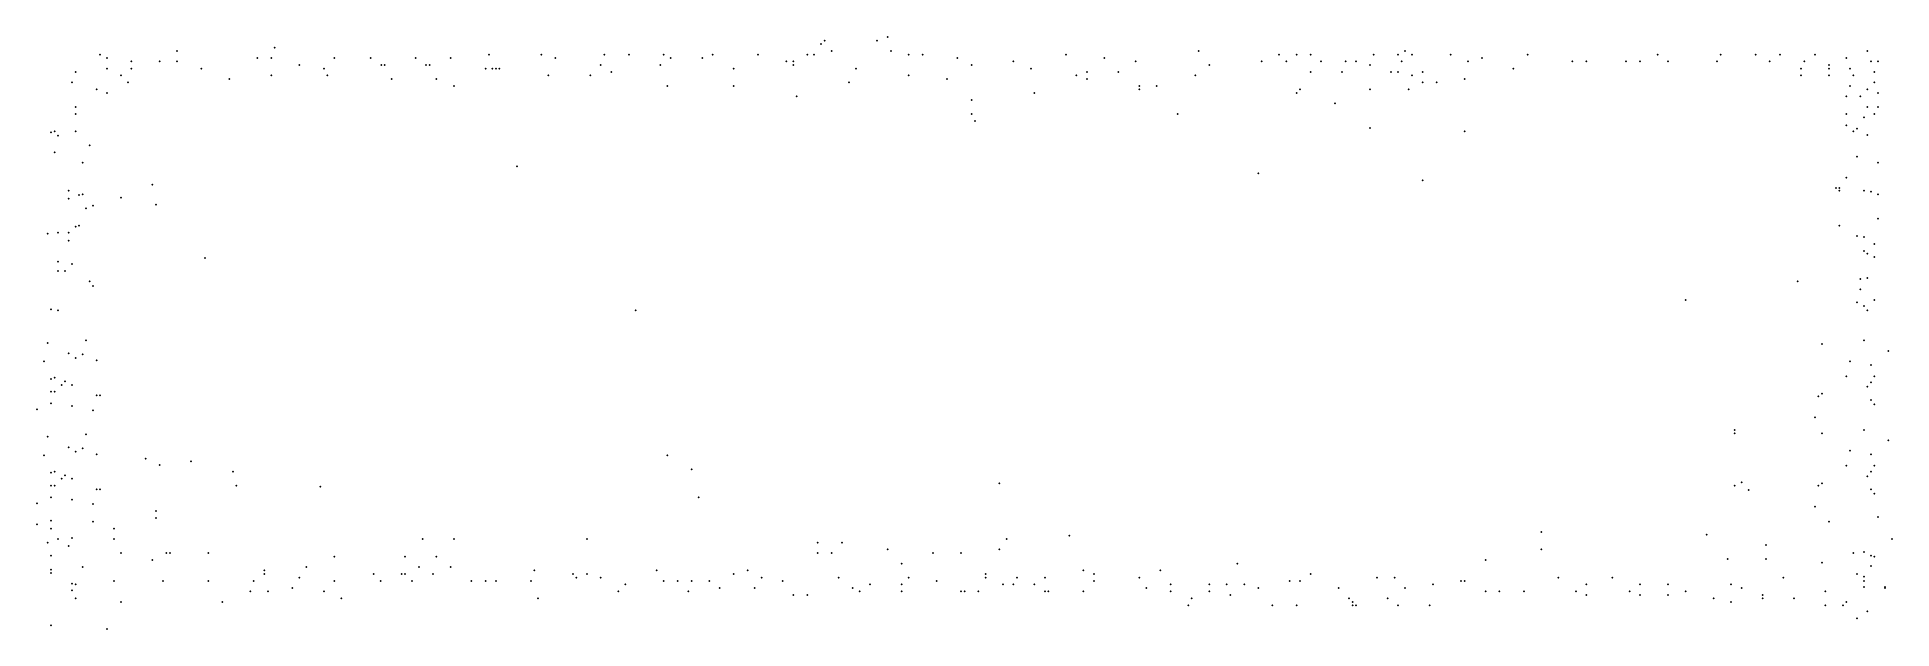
# Model space of a CAD drawing. Extents: x 78.01 to 79.65, y 38.8 to 39.32.
import ezdxf

# ---------------------------------------------------------------- set-up
doc = ezdxf.new("R2010")
doc.units = 0
doc.header["$LTSCALE"] = 0.5
doc.header["$MEASUREMENT"] = 0
doc.layers.get('0').update_dxf_attribs({"linetype": 'CONTINUOUS'})

msp = doc.modelspace()

# ---------------------------------------------------------------- linework, layer by layer
for p in [(78.7619, 39.3183), (78.0681, 39.3029), (78.0743, 39.2998), (78.1359, 39.306), (78.2067, 39.2998), (78.219, 39.2998), (78.2221, 39.3091), (78.2745, 39.2998), (78.3066, 39.2998), (78.3461, 39.2998), (78.3769, 39.2998), (78.4108, 39.3029), (78.457, 39.3029), (78.4693, 39.2998), (78.5124, 39.3029), (78.534, 39.3029), (78.5648, 39.3029), (78.5709, 39.2998), (78.5987, 39.2998), (78.6079, 39.3029), (78.6479, 39.3029), (78.6911, 39.3029), (78.6972, 39.3029), (78.7034, 39.3122), (78.7065, 39.3152), (78.7126, 39.306), (78.7527, 39.3152), (78.765, 39.306), (78.7804, 39.3029), (78.7927, 39.3029), (78.8235, 39.2998), (78.919, 39.3029), (78.9529, 39.2998), (79.0361, 39.306), (79.1069, 39.3029), (79.1223, 39.3029), (79.1347, 39.3029), (79.1901, 39.3029), (79.2117, 39.3029), (79.2178, 39.306), (79.224, 39.3029), (79.2579, 39.3029), (79.2856, 39.2998), (79.3257, 39.3029), (79.4403, 39.3029), (79.4958, 39.3029), (79.5266, 39.3029), (79.5482, 39.3029), (79.579, 39.3029), (79.6067, 39.2998), (79.6252, 39.306), (78.0465, 39.2875), (78.0743, 39.2906), (78.0866, 39.2845), (78.0958, 39.2968), (78.0958, 39.2906), (78.1205, 39.2968), (78.1359, 39.2968), (78.1574, 39.2906), (78.219, 39.2845), (78.2437, 39.2937), (78.2653, 39.2906), (78.2683, 39.2845), (78.3158, 39.2937), (78.3189, 39.2937), (78.3189, 39.2937), (78.3553, 39.2937), (78.3584, 39.2937), (78.3584, 39.2937), (78.4077, 39.2906), (78.4138, 39.2906), (78.4169, 39.2906), (78.42, 39.2906), (78.4631, 39.2845), (78.5001, 39.2845), (78.5093, 39.2937), (78.5186, 39.2875), (78.5617, 39.2937), (78.6264, 39.2906), (78.6726, 39.2968), (78.6788, 39.2968), (78.6788, 39.2937), (78.7342, 39.2906), (78.7804, 39.2845), (78.8359, 39.2937), (78.8728, 39.2968), (78.8882, 39.2906), (78.8882, 39.2906), (78.9283, 39.2845), (78.9375, 39.2875), (78.9652, 39.2875), (78.9806, 39.2968), (79.033, 39.2845), (79.0453, 39.2937), (79.0453, 39.2937), (79.0915, 39.2968), (79.1131, 39.2968), (79.1347, 39.2875), (79.1439, 39.2968), (79.1624, 39.2875), (79.1655, 39.2968), (79.1747, 39.2968), (79.187, 39.2937), (79.2055, 39.2875), (79.2117, 39.2875), (79.2148, 39.2968), (79.224, 39.2845), (79.2332, 39.2875), (79.2733, 39.2968), (79.3133, 39.2906), (79.3653, 39.2968), (79.3776, 39.2968), (79.4126, 39.2968), (79.4249, 39.2968), (79.4496, 39.2968), (79.4927, 39.2968), (79.5389, 39.2968), (79.5666, 39.2906), (79.5666, 39.2845), (79.5697, 39.2968), (79.5913, 39.2937), (79.5913, 39.2906), (79.5913, 39.2845), (79.6098, 39.2906), (79.6129, 39.2845), (79.6283, 39.2968), (79.6313, 39.2875), (79.6344, 39.2968), (78.0435, 39.2783), (78.065, 39.2722), (78.0743, 39.2691), (78.0927, 39.2783), (78.0927, 39.2783), (78.1821, 39.2814), (78.3251, 39.2814), (78.3645, 39.2814), (78.3799, 39.2752), (78.5679, 39.2752), (78.6264, 39.2752), (78.728, 39.2783), (78.8143, 39.2814), (78.8913, 39.2691), (78.9375, 39.2814), (78.9837, 39.2752), (78.9837, 39.2722), (78.9991, 39.2752), (79.1223, 39.2691), (79.1254, 39.2722), (79.187, 39.2722), (79.2209, 39.2722), (79.2332, 39.2783), (79.2456, 39.2783), (79.2702, 39.2814), (79.6098, 39.2752), (79.6252, 39.2722), (79.6313, 39.2783), (79.6344, 39.2691), (78.0465, 39.2568), (78.0465, 39.2506), (78.6818, 39.266), (78.8359, 39.2629), (78.8359, 39.2506), (79.0176, 39.2506), (79.1562, 39.2598), (79.6067, 39.266), (79.6067, 39.2506), (79.619, 39.266), (79.6252, 39.2568), (79.6252, 39.2568), (79.6313, 39.2506), (79.6344, 39.2568), (78.025, 39.2344), (78.0281, 39.2352), (78.0465, 39.2352), (78.8389, 39.2445), (79.187, 39.2383), (79.2702, 39.2352), (79.6067, 39.2406), (79.6129, 39.2352), (79.6159, 39.2375), (79.6221, 39.2475), (78.0311, 39.2313), (78.0589, 39.2229), (79.6252, 39.2321), (78.0281, 39.2168), (78.0527, 39.2075), (78.4354, 39.2044), (79.6159, 39.2129), (79.6344, 39.2075), (78.1143, 39.1882), (79.0885, 39.1983), (79.2332, 39.1921), (79.6067, 39.1944), (78.0404, 39.1829), (78.0404, 39.1759), (78.0496, 39.179), (78.0527, 39.1798), (78.0619, 39.1698), (78.0866, 39.1768), (78.1174, 39.1706), (79.5974, 39.1852), (79.6005, 39.1852), (79.6005, 39.1829), (79.6221, 39.1829), (79.6283, 39.1821), (79.6344, 39.1798), (78.0558, 39.1675), (79.6344, 39.1583), (78.0219, 39.1451), (78.0311, 39.146), (78.0404, 39.146), (78.0404, 39.139), (78.0465, 39.1513), (78.0496, 39.1521), (79.6005, 39.1521), (79.6159, 39.1429), (79.6221, 39.1421), (78.0311, 39.1205), (78.1605, 39.1236), (79.6221, 39.1298), (79.6252, 39.1275), (79.6313, 39.1359), (79.6313, 39.1244), (78.0311, 39.1121), (78.0373, 39.1121), (78.0435, 39.1183), (79.619, 39.1051), (79.6252, 39.106), (78.0589, 39.1029), (78.0619, 39.099), (79.5636, 39.1029), (79.619, 39.0959), (78.025, 39.0783), (78.0311, 39.0774), (78.5401, 39.0774), (79.465, 39.0867), (79.6159, 39.0844), (79.6221, 39.0814), (79.6252, 39.0774), (79.6313, 39.0867), (78.0219, 39.0487), (78.0404, 39.0395), (78.0527, 39.0387), (78.0558, 39.051), (79.5851, 39.0479), (79.6221, 39.0509), (79.6437, 39.0417), (78.0188, 39.0325), (78.0465, 39.0356), (78.065, 39.0333), (79.6098, 39.0325), (79.6283, 39.0294), (78.025, 39.0171), (78.025, 39.0057), (78.0281, 39.018), (78.0281, 39.0057), (78.0342, 39.0118), (78.0373, 39.0149), (78.0435, 39.0118), (79.6067, 39.0193), (79.6252, 39.0101), (79.6283, 39.014), (79.6313, 39.0193), (78.0127, 38.9903), (78.025, 38.9956), (78.0435, 38.9933), (78.0619, 38.9894), (78.065, 39.0026), (78.0681, 39.0026), (79.582, 39.0017), (79.5851, 39.004), (79.6283, 38.9986), (79.6313, 38.9947), (79.579, 38.9832), (78.0219, 38.966), (78.0404, 38.9567), (78.0558, 38.9682), (79.5081, 38.9721), (79.5081, 38.969), (79.5851, 38.969), (79.6221, 38.9721), (79.6437, 38.9629), (78.0188, 38.9497), (78.0465, 38.9528), (78.0527, 38.9559), (78.065, 38.9506), (78.1082, 38.9467), (78.1205, 38.9413), (78.1482, 38.9444), (78.5679, 38.9497), (79.6067, 38.9405), (79.6098, 38.9537), (79.6283, 38.9506), (79.6313, 38.9405), (78.025, 38.9344), (78.0281, 38.9352), (78.0342, 38.929), (78.0373, 38.9321), (78.0435, 38.929), (78.1852, 38.9352), (78.5894, 38.9374), (78.8605, 38.9251), (79.5143, 38.926), (79.5851, 38.9251), (79.6252, 38.9313), (79.6283, 38.9352), (78.0127, 38.9075), (78.025, 38.9229), (78.025, 38.9128), (78.0281, 38.9229), (78.0435, 38.9106), (78.065, 38.9198), (78.0681, 38.9198), (78.1882, 38.9229), (78.2622, 38.9221), (78.5956, 38.9128), (79.5081, 38.9229), (79.5204, 38.919), (79.582, 38.9229), (79.6283, 38.9198), (79.6313, 38.9159), (78.025, 38.8921), (78.0619, 38.9067), (78.0619, 38.8913), (78.1174, 38.9005), (78.1174, 38.8944), (79.579, 38.9044), (79.5913, 38.8913), (79.6344, 38.8952), (78.0127, 38.889), (78.025, 38.8851), (78.0311, 38.8759), (78.0435, 38.8767), (78.0804, 38.8851), (78.0804, 38.8759), (78.3523, 38.8759), (78.3523, 38.8759), (78.3799, 38.8759), (78.3799, 38.8759), (78.497, 38.8759), (78.8667, 38.8759), (78.9221, 38.879), (79.338, 38.882), (79.4835, 38.8798), (79.6467, 38.8759), (78.0219, 38.8728), (78.025, 38.8613), (78.0404, 38.8697), (78.0866, 38.8636), (78.1266, 38.8636), (78.1297, 38.8636), (78.1636, 38.8636), (78.2745, 38.8605), (78.3369, 38.8605), (78.3645, 38.8605), (78.7003, 38.8728), (78.7003, 38.8636), (78.7126, 38.8636), (78.7219, 38.8728), (78.7619, 38.8667), (78.802, 38.8636), (78.8266, 38.8636), (78.8605, 38.8667), (79.338, 38.8667), (79.5358, 38.8706), (79.6129, 38.8636), (79.6221, 38.8644), (79.6283, 38.8613), (79.6313, 38.8605), (78.025, 38.849), (78.025, 38.8459), (78.0527, 38.8513), (78.1143, 38.8574), (78.2129, 38.8482), (78.2129, 38.8451), (78.2437, 38.842), (78.2499, 38.8513), (78.3092, 38.8451), (78.3338, 38.8451), (78.3368, 38.8451), (78.3492, 38.8513), (78.3615, 38.8451), (78.3769, 38.8513), (78.4508, 38.8482), (78.4847, 38.8451), (78.4878, 38.842), (78.497, 38.8451), (78.5093, 38.842), (78.5586, 38.8482), (78.5586, 38.8482), (78.6264, 38.8451), (78.6387, 38.8482), (78.651, 38.842), (78.7188, 38.842), (78.7742, 38.8543), (78.7804, 38.842), (78.8482, 38.8451), (78.8482, 38.842), (78.8759, 38.842), (78.9005, 38.842), (78.9344, 38.8482), (78.9437, 38.8451), (78.9837, 38.842), (79.0022, 38.8482), (79.07, 38.8543), (79.1347, 38.8451), (79.1932, 38.842), (79.2086, 38.842), (79.2887, 38.8574), (79.353, 38.842), (79.4003, 38.842), (79.502, 38.8583), (79.5358, 38.8583), (79.5512, 38.842), (79.5851, 38.8552), (79.6159, 38.8451), (79.6221, 38.8429), (79.6283, 38.8521), (78.0435, 38.8367), (78.0435, 38.8306), (78.0465, 38.8359), (78.0804, 38.839), (78.1236, 38.839), (78.1636, 38.839), (78.2006, 38.8297), (78.2036, 38.839), (78.216, 38.8297), (78.2375, 38.8328), (78.2653, 38.8297), (78.2745, 38.839), (78.3154, 38.839), (78.343, 38.839), (78.3953, 38.839), (78.4077, 38.839), (78.4169, 38.839), (78.4477, 38.839), (78.5247, 38.8297), (78.5309, 38.8359), (78.5648, 38.839), (78.5648, 38.839), (78.5771, 38.839), (78.5863, 38.8297), (78.5894, 38.839), (78.6048, 38.839), (78.6141, 38.8328), (78.6449, 38.8328), (78.6695, 38.839), (78.6788, 38.8267), (78.6911, 38.8267), (78.7311, 38.8328), (78.7373, 38.8297), (78.7465, 38.8359), (78.7742, 38.8359), (78.7742, 38.8297), (78.8051, 38.839), (78.8266, 38.8297), (78.8297, 38.8297), (78.842, 38.8297), (78.8636, 38.8359), (78.8636, 38.8359), (78.8728, 38.8359), (78.8913, 38.8359), (78.9005, 38.8297), (78.9036, 38.8297), (78.9344, 38.8297), (78.9437, 38.839), (78.9899, 38.8328), (79.0114, 38.8359), (79.0114, 38.8297), (79.0453, 38.8359), (79.0453, 38.8297), (79.0607, 38.8359), (79.0638, 38.8267), (79.0761, 38.8359), (79.0885, 38.8328), (79.1162, 38.839), (79.1254, 38.839), (79.1593, 38.8328), (79.2178, 38.8328), (79.2425, 38.8359), (79.2671, 38.839), (79.2702, 38.839), (79.2887, 38.8297), (79.301, 38.8297), (79.3226, 38.8297), (79.3684, 38.8297), (79.3776, 38.8359), (79.3776, 38.8267), (79.4157, 38.8297), (79.4249, 38.8359), (79.4249, 38.8267), (79.4496, 38.8359), (79.4496, 38.8267), (79.465, 38.8297), (79.505, 38.8359), (79.5143, 38.8328), (79.5328, 38.8267), (79.5882, 38.8297), (79.6221, 38.839), (79.6221, 38.8336), (79.6406, 38.8336), (79.6406, 38.8328), (78.0465, 38.8236), (78.0866, 38.8205), (78.1759, 38.8205), (78.2807, 38.8236), (78.4539, 38.8236), (79.0268, 38.8174), (79.0299, 38.8236), (79.1008, 38.8174), (79.1223, 38.8174), (79.1685, 38.8236), (79.1716, 38.8205), (79.1716, 38.8174), (79.1747, 38.8174), (79.2024, 38.8236), (79.2117, 38.8174), (79.2394, 38.8174), (79.4896, 38.8236), (79.505, 38.8205), (79.5328, 38.8236), (79.5605, 38.8236), (79.5882, 38.8174), (79.6036, 38.8174), (79.6067, 38.8205), (79.6252, 38.8121), (78.025, 38.7998), (78.0743, 38.7967), (79.6159, 38.8059)]:
    msp.add_point(p)

doc.saveas('drawing.dxf')
